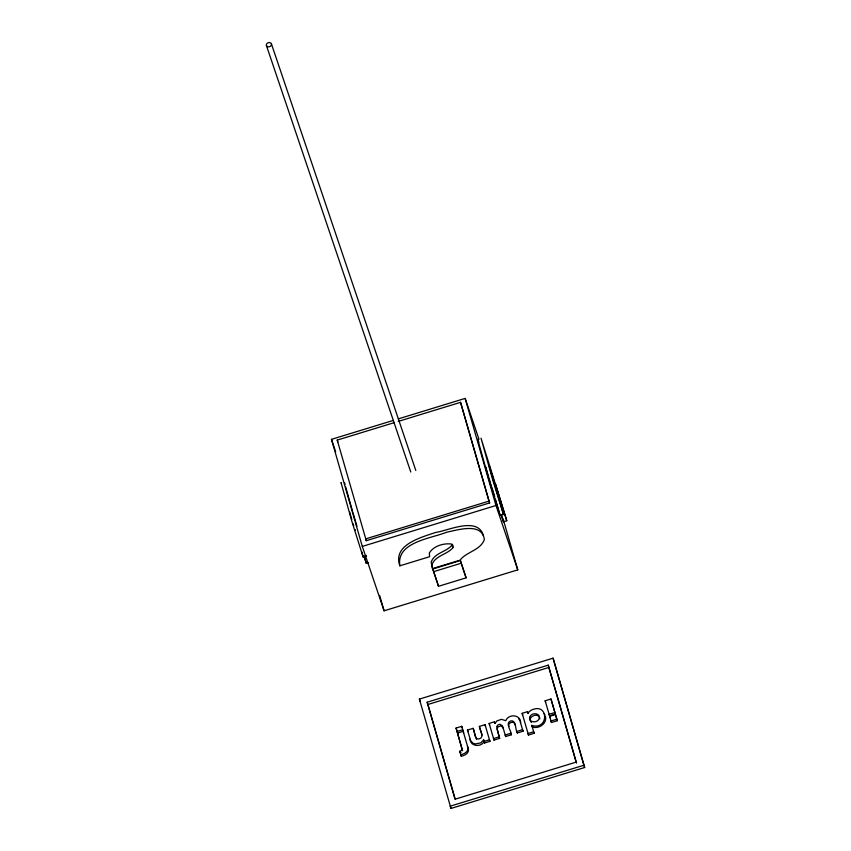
<?xml version="1.0" encoding="UTF-8"?>
<svg xmlns="http://www.w3.org/2000/svg" width="851" height="851" viewBox="0 0 851 851"><rect width="100%" height="100%" fill="white"/><g stroke="black" fill="none" stroke-linecap="round" stroke-linejoin="round"><path stroke-width="1.28" d="M399.864 565.809C395.97 542.034 431.127 538.566 446.647 532.226C457.881 529.939 482.272 522.078 484.336 539.619C480.432 550.406 466.454 551.682 460.029 560.171L432.499 568.596L431.925 564.83C435.127 555.533 447.083 554.714 452.87 547.757L453.062 545.47L451.817 544.076C443.85 542.927 433.606 545.831 429.329 553.033L429.606 556.703L399.864 565.809C392.29 544.863 421.096 537.417 435.542 532.481C448.509 530.588 477.911 516.163 483.442 535.673M470.592 740.647L467.476 730.062L473.124 728.339C475.049 731.2 473.773 740.349 479.453 738.828C485.038 736.892 479.528 729.945 479.4 726.414L485.059 724.68L489.931 741.349L484.581 742.987L483.602 739.87L480.847 742.87L475.411 743.944L473.135 743.285L470.709 740.902M483.602 739.87L484.07 741.466C481.389 747.497 470.231 746.635 470.082 739.136M503.313 728.265L501.313 725.839L497.835 726.924L497.133 729.381L499.665 738.36L494.005 740.093L489.134 723.435L494.41 721.818L494.942 723.403L496.835 720.957L501.42 719.329L505.771 720.712C508.472 713.595 520.823 714.276 520.642 722.935M503.09 518.876L517.77 569.862L384.088 610.805L362.303 546.427L331.465 439.35L393.268 420.426M398.311 418.883L465.146 398.406L478.975 439.265M398.257 421.415L460.551 402.332L489.612 502.93L366.292 540.693L337.23 440.095L394.438 422.575M489.612 502.93L488.995 501.111L365.675 538.885L366.292 540.693M362.303 546.427L495.984 505.494L517.77 569.862M478.815 442.297L477.666 439.201L489.155 480.251L500.143 515.493L503.484 514.472L489.304 466.146L500.782 503.058L494.431 481.006L481.017 438.169L492.506 479.23L503.484 514.472M363.824 556.054L366.302 563.351L368.526 562.671M500.962 514.472L503.43 521.769L506.77 520.748L495.463 484.006L506.77 520.748M432.776 569.011L460.402 560.543L466.114 577.829L438.488 586.296L432.776 569.011L437.722 583.616M433.542 571.691L461.178 563.224L466.114 577.829M450.987 808.45L419.394 699.096L553.076 658.163L584.669 767.506L450.987 808.45L450.222 806.184L583.903 765.24L584.669 767.506M548.225 665.142L576.148 762.124L455.072 799.206L427.149 702.224L548.225 665.142L576.542 763.113M427.149 702.224L427.915 704.49L548.991 667.407M462.582 750.72L456.062 728.062L461.721 726.328L462.231 727.839M549.576 715.829L545.161 700.777L550.98 699.001L555.395 714.042L549.576 715.829L549.065 714.319L554.884 712.532L555.395 714.042M457.061 731.498L462.71 729.764L463.689 732.892M461.721 726.328L467.954 747.721C470.22 752.433 465.252 755.571 461.242 756.188L459.742 751.242L461.295 750.667L462.072 749.21L457.519 733.115L463.221 731.275M527.471 711.691L528.056 713.319A7.287 5.808 -18.7 0 1 531.386 710.128C548.852 701.724 549.108 730.807 531.79 725.382L534.141 733.296L528.492 735.03L522.163 713.319L527.471 711.691L527.982 713.202M551.491 722.488L549.64 716.34L555.469 714.563L557.309 720.712L551.491 722.488L550.98 720.978L556.799 719.201L557.309 720.712M484.07 741.466L489.421 739.827L489.931 741.349M499.665 738.36L499.154 736.849L493.495 738.583L494.005 740.093M511.345 734.785L510.834 733.275L505.175 735.009L505.685 736.519L511.345 734.785C511.557 730.977 504.707 723.148 510.674 720.893C516.717 719.797 514.961 729.913 517.365 732.945L523.025 731.211L520.131 721.425M460.997 752.529L460.253 752.752L459.742 751.242M531.375 722.446C526.067 716.904 539.3 711.383 539.874 718.861M518.631 718.723L519.727 720.297M544.14 713.638L544.927 714.936M341.283 483.017L340.985 482.506L351.889 521.408L363.164 557.16L361.877 551.905M366.143 555.373L366.504 556.139M476.528 739.445L473.124 728.339M515.046 724.882C514.759 720.254 507.09 722.467 508.962 726.509M485.964 467.167L486.346 468.22M545.161 700.777L545.672 702.288M549.64 716.34L550.161 717.85M531.79 725.382L532.3 726.892C538.694 729.509 547.406 723.403 545.438 716.265M534.141 733.296L533.63 731.786L527.982 733.519L528.492 735.03M522.163 713.319L522.674 714.829M523.025 731.211L522.514 729.701L516.855 731.434L517.365 732.945M271.437 43.933A2.638 2.106 -18.7 0 1 268.161 46.837A2.638 2.106 -18.7 0 1 267.15 43.337A2.638 2.106 -18.7 0 1 271.437 43.933L415.809 470.465M266.395 45.475L410.767 472.007M494.41 721.818L494.92 723.329M489.134 723.435L489.644 724.946M485.059 724.68L485.57 726.19M479.4 726.414L481.964 735.073M483.538 739.891L484.581 742.987M467.476 730.062L467.986 731.583M456.062 728.062L457.572 733.009M461.242 756.188L460.731 754.677C464.742 754.06 469.709 750.922 467.444 746.21M337.23 440.095L337.847 441.914M331.465 439.35L335.656 451.732M419.394 699.096L420.16 701.373M491.931 487.58L493.186 491.367M490.921 484.347L491.601 486.495M353.122 523.865L353.708 525.769M489.123 478.443L490.58 483.262M355.58 521.557L356.952 526.205M487.58 473.156L488.814 477.39M352.984 512.674L355.239 520.386M351.229 517.461L351.803 519.44M553.076 658.163L583.903 765.24M501.665 515.632L503.43 521.769M493.644 492.931L494.729 496.686M495.452 499.197L500.143 515.493M465.146 398.406L495.984 505.494M550.98 699.001L554.884 712.532M555.469 714.563L556.799 719.201M460.551 402.332L488.995 501.111M460.402 560.543L461.178 563.224M452.87 547.757L452.094 545.076C446.318 552.033 434.35 552.863 431.149 562.149L432.499 568.596M505.685 736.519L502.515 725.924L500.026 724.265L498.037 724.882L496.644 726.648L499.154 736.849M437.978 584.509L438.488 586.296M427.915 704.49L455.104 798.919M379.684 595.509L384.088 610.805M350.538 504.239L352.633 511.472M364.175 555.98L366.302 563.351M350.218 503.101L345.549 486.549M486.591 469.678L487.251 471.997M349.697 512.068L350.942 516.472M344.527 482.602L345.006 484.474M355.08 529.556L355.186 530.194M529.779 717.276C528.535 723.052 538.002 723.286 539.204 718.372C540.545 712.532 530.886 712.234 529.779 717.276"/></g></svg>
